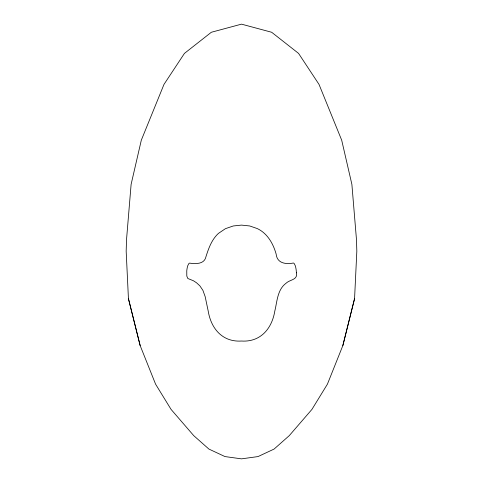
<?xml version="1.0" encoding="UTF-8"?>
<svg xmlns="http://www.w3.org/2000/svg" width="483" height="483" viewBox="0 0 483 483"><rect width="100%" height="100%" fill="white"/><g stroke="black" fill="none" stroke-linecap="round" stroke-linejoin="round"><path stroke-width="0.72" d="M354.57 298.609L356.828 251.226L356.472 239.58L351.884 184.355L341.692 140.191L319.015 84.398L298.566 53.402L271.651 32.258L241.5 24.15L211.349 32.258L184.434 53.402L163.985 84.398L141.308 140.191L131.116 184.355L126.528 239.58L126.172 251.226L128.43 298.609L140.161 345.593L155.586 384.166L171.048 409.379L193.725 435.63L208.91 449.069L224.981 456.574L241.5 458.85L258.019 456.574L274.09 449.069L289.275 435.63L311.952 409.379L327.414 384.166L342.839 345.593L354.57 298.609L342.839 345.593M128.43 298.609L140.161 345.593M296.381 272.823C298.083 279.995 289.824 279.524 286.135 283.177C277.333 289.607 277.194 301.404 274.815 311.034C271.929 328.657 260.5 342.278 241.5 341.034C222.506 342.272 211.077 328.657 208.197 311.04L205.154 296.58L202.908 290.355L199.853 285.839L196.466 282.736L193.411 280.75L187.815 278.486L186.806 276.065L186.764 270.903A7.179 1.678 -84 0 1 187.772 265.674L188.895 263.513L189.559 263.12C195.633 263.99 204.575 264.406 206.036 256.455C208.698 248.093 211.783 239.52 218.413 233.416L225.434 228.676L233.265 225.966L241.5 225.108L249.735 225.966L257.294 228.58C267.437 233.392 273.191 243.613 276.125 254.01C277.067 263.507 285.978 264.449 293.435 263.018L294.105 263.416L295.234 265.602A7.281 1.709 84 0 1 296.266 270.909L296.381 272.823"/></g></svg>
